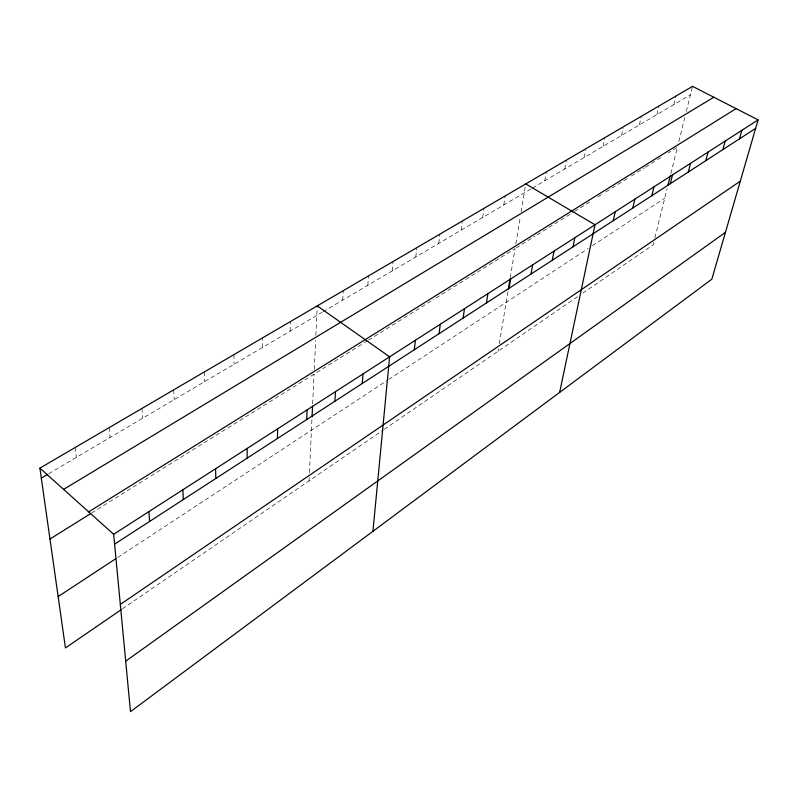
<?xml version="1.0" encoding="UTF-8"?>
<svg xmlns="http://www.w3.org/2000/svg" width="798" height="798" viewBox="0 0 798 798"><rect width="100%" height="100%" fill="white"/><g stroke="black" fill="none" stroke-linecap="round" stroke-linejoin="round"><path stroke-width="0.6" stroke-dasharray="3.99 2.99" d="M262.522 347.459L262.642 337.833M290.093 331.18L290.392 321.604M309.045 480.875L309.205 477.334M309.434 472.625L311.988 418.072M312.666 403.818L314.053 374.122M314.282 369.354L315.639 340.367M315.868 335.469L317.265 305.883M342.711 300.108L343.3 290.652M367.808 285.285L368.546 275.879M392.167 270.901L393.025 261.554M415.808 256.946L416.785 247.659M438.76 243.39L439.858 234.163M461.054 230.233L462.251 221.066M482.72 217.435L484.017 208.328M503.777 204.996L505.174 195.959M498.072 351.23L498.471 348.776M499.289 343.868L507.897 291.839M510.241 277.674L515.049 248.627L433.005 299.849M515.847 243.779L520.356 216.537M521.124 211.889L525.752 183.919M544.785 180.787L546.361 171.859M564.755 168.996L566.4 160.139M584.166 157.525L585.682 149.834M603.069 146.373L604.864 137.635M621.472 135.5L623.098 127.919M639.388 124.927L641.323 116.318M656.854 114.613L658.839 106.064M673.871 104.568L675.906 96.079M653.692 242.552L653.113 244.896L582.291 293.464M654.869 237.844L667.098 188.687M670.839 173.625L677.402 147.241L668.255 152.957M678.829 141.525L684.864 117.266M686.31 111.421L692.554 86.344M122.413 608.864L383.279 429.962M384.297 429.254L578.251 296.238M117.715 557.453L387.798 380.077M388.806 379.419L588.296 248.397M592.425 245.684L664.724 198.203M91.66 512.994L363.299 343.379M364.317 342.741L367.389 340.826M368.417 340.187L431.977 300.497M516.097 247.969L535.029 236.148M537.084 234.861L573.433 212.168M574.45 211.53L591.887 200.647M597.872 196.907L601.872 194.413M605.862 191.909L609.862 189.415M611.926 188.129L627.388 178.473M631.408 175.969L644.475 167.809M645.512 167.151L661.143 157.396M48.738 473.693L321.993 312.337M323.03 311.729L531.448 188.657M532.475 188.059L690.46 94.772M75.162 447.508L76.309 457.414M109.176 427.608L110.074 437.484M142.004 408.406L142.672 418.232M173.705 389.853L174.154 399.638M204.348 371.928L204.597 381.663M233.974 354.601L234.033 364.277"/><path stroke-width="1.2" d="M247.151 458.162L247.181 448.416M277.415 438.531L277.654 428.825M306.661 419.568L307.08 409.903M312.048 416.865L312.557 406.152M334.921 401.234L335.509 391.619M362.252 383.509L363.01 373.943M372.935 531.298L389.614 356.836L317.265 305.883M414.302 349.753L415.359 340.277M439.109 333.664L440.287 324.247M463.139 318.073L464.456 308.706M486.451 302.961L487.877 293.644M508.286 289.504L510.042 278.861M509.054 288.297L510.59 279.041M530.999 274.063L532.635 264.866M552.306 260.248L554.031 251.101M572.994 246.831L574.819 237.744M559.637 392.416L595.009 224.757L525.752 183.919M613.233 220.727L615.218 211.759M632.794 208.039L634.859 199.131M651.816 195.709L653.941 186.862M667.986 185.116L670.28 175.889M670.31 183.71L672.505 174.932M688.295 172.039L690.559 163.321M705.811 160.687L708.125 152.019M722.858 149.625L725.222 141.027M739.457 138.862L741.881 130.313M758.1 119.89L711.836 279.2L130.483 711.656L113.665 534.271L39.9 468.127L692.554 86.344L758.1 119.89L113.665 534.271M125.695 661.163L725.442 232.348M121.396 609.562L65.446 647.936L39.9 468.127M120.318 604.425L740.305 181.156M58.144 596.575L115.66 558.8M114.603 544.126L755.636 128.368M49.975 539.029L90.623 513.643M88.688 511.867L736.095 108.628M63.611 489.393L713.811 97.226M41.316 478.082L47.681 474.321M148.917 511.598L149.585 521.443M182.882 489.763L183.291 499.578M215.61 468.715L215.799 478.501"/></g></svg>
